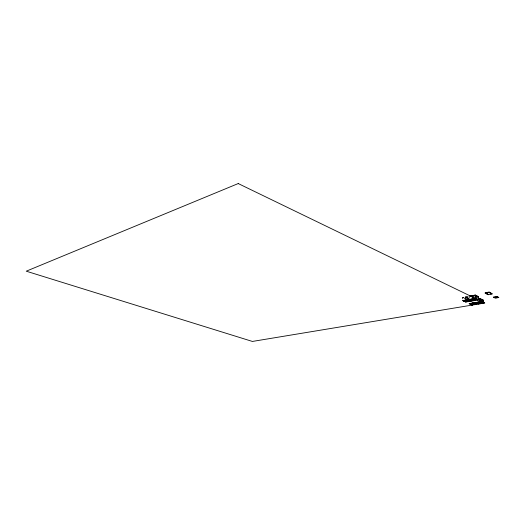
<?xml version="1.0" encoding="UTF-8"?>
<svg xmlns="http://www.w3.org/2000/svg" width="525" height="525" viewBox="0 0 525 525"><rect width="100%" height="100%" fill="white"/><g stroke="black" fill="none" stroke-linecap="round" stroke-linejoin="round"><path stroke-width="0.39" stroke-dasharray="2.62 1.97" d="M466.673 297.288L466.436 298.909M466.909 298.029L467.362 297.163L466.449 297.393M467.138 297.898L468.307 298.653L466.436 297.806L467.611 298.128M467.572 298.889L467.362 297.163M467.834 298.423L468.661 298.594M468.989 297.898L469.002 296.271M469.192 297.865L469.206 296.238M465.537 299.309L465.557 296.881L468.438 298.259M465.741 299.296L465.76 296.842L468.641 298.226M467.585 297.268L465.754 297.491L466.915 297.596M462.577 298.935L462.597 297.321L468.136 296.343M462.906 298.961L462.919 297.347L467.703 296.5M467.138 297.491L465.754 297.708L466.915 297.813M466.462 298.607L471.266 297.852M462.919 297.347L465.806 298.718M462.597 297.321L465.734 298.817M466.226 297.504L467.959 298.279"/><path stroke-width="0.79" d="M482.573 301.822L482.573 300.471L480.126 299.283L480.119 301.311M482.77 302.459L482.757 300.024L479.942 298.653L479.935 300.274M482.954 302.413L482.961 299.992M483.079 302.472L483.079 300.051L480.021 298.561L477.684 298.961M478.072 297.117L478.072 296.586L476.464 295.798L476.457 296.33L478.255 297.084L478.249 299.814M469.717 296.061L475.263 295.089L478.38 296.618L478.373 299.88L465.708 302.033L462.564 300.549L475.374 298.423M480.014 300.989L480.021 298.561M480.322 301.271L480.126 299.283M469.941 296.107L475.184 295.188L475.171 298.456L476.306 299.007M475.25 298.364L475.263 295.089M475.532 296.415L475.538 295.759L475.913 296.599L475.361 296.415M475.361 295.87L475.886 295.988L475.676 296.566M478.196 299.827L476.582 299.047L476.457 296.33M491.984 294.046L491.984 293.6L489.097 292.071L485.225 292.76L485.218 293.199L488.112 294.715L491.984 294.046L489.09 292.517L489.097 292.071M472.881 298.036L472.894 295.588M473.084 298.003L473.097 295.555M488.112 294.715L488.119 294.276M489.517 292.445L491.308 293.541L489.517 292.445L485.218 293.199M469.462 298.882L469.455 299.755L466.207 300.313M469.678 299.86L469.678 299.427M469.901 299.532L469.895 299.965L469.094 300.103M469.901 299.749L470.118 300.07L468.983 299.526L468.648 299.893M475.355 302.964L475.689 302.603L477.087 303.273M472.447 299.066L472.9 299.184M464.513 301.225L464.979 301.383L464.258 301.035M479.03 303.529L479.397 303.529M479.384 303.647L479.069 303.653M476.254 304.139L478.721 303.365L475.893 302.571M470.676 296.415L472.887 296.021M490.435 293.869L491.984 293.6M476.667 296.828L478.38 296.618M471.68 299.132L469.993 299.46L470.393 299.683M471.844 299.145L472.323 299.348L471.621 299.545M463.332 300.786L465.649 300.307L465.334 300.156M470.183 299.486L472.126 299.381M473.694 299.086L473.655 299.099A1.135 0.335 0.6 0 1 475.217 299.217M463.726 300.969L465.609 300.648L466.627 301.127L464.743 301.455M466.423 300.418L467.23 300.346M468.871 299.998L470.118 299.854M470.754 299.696L471.332 299.598M466.646 300.523L467.335 300.405M466.869 300.628L467.558 300.51M476.634 299.033L475.309 299.263M473.248 299.677L473.734 299.591M474.587 299.545L474.902 299.696M464.717 301.265L464.258 301.101L464.979 301.383M467.48 300.917L468.182 300.799L466.417 299.965M474.593 299.795L473.819 299.952M464.992 301.567L466.272 301.855M465.531 300.123L467.985 301.16L465.727 300.083M477.566 299.519L476.595 299.683L477.225 299.992M471.424 300.694L468.923 301.12L469.757 301.035M471.686 300.687L473.963 300.32M468.464 301.481L467.467 301.652A1.181 0.341 0.8 0 1 467.841 301.186M475.801 300.234L474.764 300.392A1.194 0.348 0.6 0 1 475.178 299.933M493.631 297.137L497.044 296.559L498.75 297.419L495.344 298.213L493.631 297.137L494.773 297.708M493.638 297.36L497.044 296.783L498.75 297.636M480.336 300.438L482.757 300.024M479.968 300.576L483.079 300.051M496.702 297.76L498.75 297.419M482.573 300.471L480.329 299.25M480.106 301.842L481.838 301.553L484.634 302.945M469.416 303.653L481.819 301.58M469.658 303.772L471.726 303.424L472.73 303.896L470.656 304.244M480.322 301.947L479.935 301.895M472.946 303.384L476.155 302.827M479.843 302.223L480.368 302.118M470.951 304.126L470.151 303.713L470.505 303.955M473.163 303.489L473.852 303.371M475.571 303.063L476.372 302.932M473.379 303.588L474.068 303.476M475.788 303.168L476.588 303.037M480.178 302.387L480.513 302.328M470.945 304.192L469.993 303.726M473.596 303.693L474.285 303.581M475.952 303.279L476.805 303.135M480.559 302.571L481.09 302.466L480.303 302.118M473.688 303.863L477.835 303.043L476.595 302.452M470.899 304.356L472.073 304.598L471.575 304.677M479.187 303.115L480.815 302.846M481.937 302.761L480.014 301.803L469.094 303.634L472.172 305.084M475.762 303.903L476.398 304.303M479.627 303.325L481.254 303.056M471.877 304.815L474.679 304.356M480.742 303.437L480.093 303.509L481.287 303.306M482.508 303.069L480.086 301.868M480.139 303.555L481.727 303.299M480.506 303.437L481.517 303.293L480.493 303.437M480.086 303.509L480.742 303.43M469.055 301.179L469.75 301.265M465.773 300.077L466.896 300.195M473.635 303.266L472.447 303.148L473.891 303.831M463.837 300.956L464.868 301.416L463.995 300.996M465.353 300.694L466.371 301.173M470.761 303.588L471.765 304.06M464.638 300.812L465.655 301.298M463.7 300.72L464.087 300.91M469.777 303.594L471.26 304.297M462.886 300.576L465.905 302M469.291 303.601L472.369 305.051M473.137 303.03L474.502 303.68M475.276 304.493L473.36 304.316A1.175 0.335 0.7 0 1 473.74 303.857L472.244 303.181M474.357 304.152L475.079 304.526M471.476 303.463L472.474 303.942M473.662 304.52L474.062 304.69M464.579 300.287L465.025 300.497M470.82 300.864L471.378 300.766M474.889 302.741L476.221 303.378M468.175 299.663L469.311 300.208L470.321 300.037L469.179 299.493M474.541 302.8L475.007 303.017M467.821 299.723L468.3 299.952M474.187 302.859L474.652 303.076M467.473 299.788L467.946 300.011M469.822 300.969L470.367 301.16M473.839 302.918L474.305 303.135M467.119 299.847L467.598 300.07M475.65 303.877L476.516 304.283M473.484 302.971L473.95 303.194M466.771 299.906L467.243 300.136M473.694 303.266L474.521 303.66M479.922 303.726L482.331 303.325M473.294 300.661L474.101 300.523M472.717 300.517L473.097 300.694M472.644 300.523L473.025 300.707M478.518 303.437L479.318 303.824M477.77 303.509L478.721 303.923M472.067 300.871L470.873 300.431L471.863 300.904M477.652 303.542L478.518 303.955M473.419 299.27L472.743 299.434M473.583 299.283L474.607 299.775M479.122 302.033L477.488 302.302M481.937 303.391L480.657 302.767L479.03 303.043L480.316 303.66M473.34 299.322L474.364 299.821M473.261 299.362L474.213 299.821M472.651 299.486L473.012 299.657M473.189 299.742L473.55 299.919M473.931 300.307L474.305 300.49M476.903 299.631L477.527 299.939M483.079 303.279L482.751 303.253M480.191 302.177L480.933 302.479M473.077 298.817L475.328 299.906L472.874 298.856M477.205 299.578L477.835 299.887M475.184 295.188L476.319 295.739M476.648 296.297L478.255 297.084M485.901 293.258L487.653 294.177M486.071 293.167L487.699 294.02M485.225 292.76L487.653 294.066M238.225 183.56L26.25 271.189L252.407 341.44L484.811 302.991L238.225 183.56M464.513 301.147L464.041 300.989L464.513 301.147M472.789 298.928L472.047 299.06L473.314 299.184L472.789 298.928M475.624 298.548L476.004 298.732L475.624 298.548M479.502 302.328L478.997 302.413L480.06 302.597L479.502 302.328M483.492 302.544L482.272 302.748L483.984 302.781L483.492 302.544"/></g></svg>
